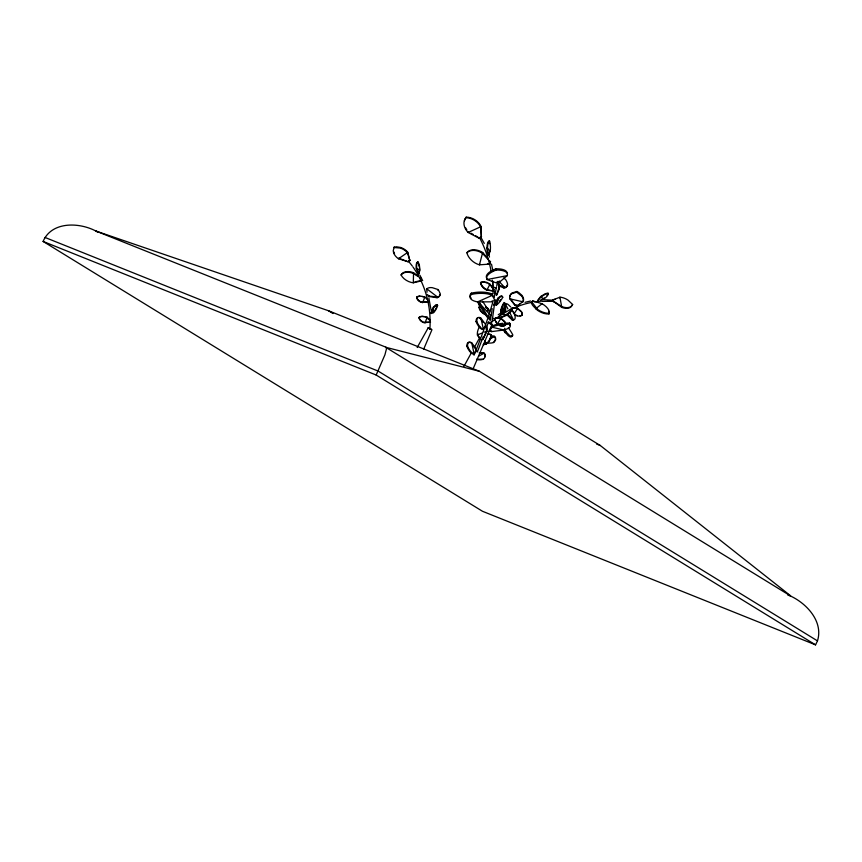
<?xml version="1.0" encoding="UTF-8"?>
<svg xmlns="http://www.w3.org/2000/svg" width="862" height="862" viewBox="0 0 862 862"><rect width="100%" height="100%" fill="white"/><g stroke="black" fill="none" stroke-linecap="round" stroke-linejoin="round"><path stroke-width="1.29" d="M430.623 313.412L433.457 307.077L436.097 304.642L437.713 305.374L436.808 307.766A6.993 2.284 -63.7 0 1 433.457 312.766L430.935 313.563L433.909 307.292L437.056 304.792M494.863 301.291L492.062 321.709M485.231 354.864L485.123 355.78A8.609 4.45 -20.5 0 1 484.724 356.749M495.585 338.119L495.488 339.035A8.609 4.45 -20.5 0 1 494.4 340.996M483.226 344.606L486.955 343.119A8.695 5.528 -62.6 0 0 490.413 337.656L490.984 334.607L490.866 337.904A8.695 5.528 -62.6 0 1 487.407 343.367L483.614 344.811M489.39 317.184L489.131 319.306L490.64 315.352L480.231 304.081A17.262 2.705 55.4 0 1 479.1 301.808M488.571 322.377L489.745 323.638M547.92 293.91L548.038 293.231A6.594 2.715 -32.2 0 0 545.032 293.867L540.625 296.528L537.759 300.321M548.038 293.231L548.167 294.341A6.874 2.823 -32.2 0 1 543.534 299.125L540.496 300.278M490.058 321.063L491.092 316.031A116.585 103.214 -73.2 0 0 492.191 308.618M487.935 258.395L482.677 252.501A13.9 9.708 35 0 0 467.355 252.113L466.902 252.76A13.9 9.708 35 0 0 479.434 264.828L489.702 264.095L490.564 261.337M418.512 274.138L419.999 270.172L419.363 265.108A6.594 2.467 79.7 0 0 418.038 261.983L417.1 262.382A6.874 2.564 79.7 0 0 416.26 268.254L418.512 274.138L419.169 271.562M817.478 640.886C823.425 621.976 807.382 604.219 791.435 596.461L600.329 445.535L479.401 371.274L328.433 310.719L95.79 230.994C79.185 222.224 51.623 221.232 43.1 241.435L482.483 511.274L815.549 644.862L817.478 640.886L378.095 371.048L45.029 237.459M480.813 237.233L479.563 237.761L480.791 237.179L484.293 243.386M504.259 306.376L504.389 307.766L502.427 312.109M496.34 295.213L498.624 288.996A10.01 4.612 82.6 0 0 498.225 283.253M493.614 304.792L498.204 297.961A8.06 2.295 -55.5 0 1 502.223 297.013L502.729 297.368A8.06 2.295 -55.5 0 1 496.501 304.976L493.969 305.04L498.71 298.317A8.06 2.295 -55.5 0 1 502.729 297.368M497.46 300.181L498.204 297.961L498.71 298.317L496.501 304.976L495.995 304.62A8.06 2.295 -55.5 0 0 496.846 303.984M516.694 292.164L516.931 291.453L518.827 292.563L521.833 295.257A11.788 7.165 19.4 0 1 523.331 301.107L517.663 305.838L515.045 305.256L509.83 298.845A11.788 7.165 19.4 0 1 511.64 293.748L516.694 292.164L521.585 295.978M515.045 305.256L510.81 299.082M517.663 305.838L519.667 303.93M436.991 304.749L436.355 307.54M498.936 283.156A10.01 4.612 82.6 0 1 499.335 288.91L496.62 295.321M486.006 329.025L488.495 321.903M488.495 254.301L489.584 251.273M394.203 246.909L393.234 250.713A11.4 8.178 24.4 0 0 398.481 258.762L408.071 261.757L409.859 260.593L407.801 252.318A11.432 8.2 24.4 0 0 400.593 247.459L396.261 246.758L393.923 247.513L400.302 248.062A11.432 8.2 24.4 0 1 407.521 252.922L409.859 260.593M483.313 336.439L477.332 352.019M416.745 297.142L417.025 298.144A6.573 4.709 20 0 0 421.496 302.056L428.177 301.948L421.367 302.411A6.573 4.709 20 0 1 416.896 298.5L416.745 297.142A6.939 4.967 20 0 1 419.848 295.946L424.847 296.981L427.832 300.095M422.628 302.767L424.847 296.981M419.115 317.399L419.395 318.39A6.573 4.709 20 0 0 423.867 322.302L430.537 322.194L423.727 322.657A6.573 4.709 20 0 1 419.255 318.746L419.115 317.399A6.939 4.967 20 0 1 422.218 316.192L427.207 317.227L430.203 320.341M424.998 323.013L427.207 317.227M510.132 325.588L510.261 323.843L509.517 323.067L504.981 323.121M488.56 255.303L490.198 251.251A8.06 2.306 88.5 0 0 489.616 241.112L489.002 241.123A8.06 2.306 88.5 0 0 486.944 247.739C486.448 248.719 488.258 257.221 488.043 254.602L487.558 247.728A8.06 2.306 88.5 0 1 489.616 241.112M474.025 355.252L475.415 351.815A144.73 19.955 -64.7 0 0 493.29 300.418M502.072 311.947L503.451 308.661M423.705 349.132L431.959 329.726L428.198 327.84L417.208 347.505M472.958 369.248L492.03 324.349L488.129 322.42M407.801 252.318L398.481 258.762L398.772 258.158L408.071 261.757M815.549 644.862L376.166 375.024L384.926 354.799L386.467 348.873L386.176 347.289L95.79 230.994L98.074 232.406M481.244 339.962L483.022 339.197L486.922 331.471A10.01 6.314 -58.2 0 0 486.674 326.741M553.016 300.429L553.21 301.355L547.585 301.344M532.554 301.355L532.813 300.849L542.036 303.715A11.702 5.883 27.9 0 1 549.353 313.197L548.986 313.94A11.454 5.765 27.9 0 1 537.338 310.201C535.711 308.176 528.546 303.058 532.813 300.849M535.625 308.865L542.036 303.715L541.659 304.437M494.572 319.263L497.212 324.155L494.572 319.263L495.391 317.959L501.016 318.261L504.809 321.645A6.939 5.722 28.2 0 1 505.52 325.071L504.335 325.825A6.573 5.431 28.2 0 1 499.421 325.556M495.391 317.959L500.865 318.541L504.669 321.925A6.939 5.722 28.2 0 1 505.38 325.34M501.016 318.261L497.212 324.155M511.263 309.232L512.093 307.928L517.706 308.24L521.499 311.613A6.939 5.722 28.2 0 1 522.221 315.039L521.025 315.804A6.573 5.431 28.2 0 1 514.959 314.921L511.36 309.038L515.099 314.641A6.573 5.431 28.2 0 0 517.502 315.654M514.054 313.854L517.706 308.24M512.093 307.928L517.566 308.51L521.359 311.893A6.939 5.722 28.2 0 1 522.081 315.32M493.829 289.503L489.982 284.212A8.06 5.237 33.2 0 0 480.802 282.391L480.533 282.801A8.06 5.237 33.2 0 0 486.836 290.192L493.075 290.893L493.646 289.783M487.31 310.956L488.452 308.736A8.06 5.237 33.2 0 0 485.759 307.131M421.249 280.937L413.307 282.801L411.185 282.413A11.454 7.338 26.5 0 1 401.089 274.989L401.433 274.342M418.49 276.411L413.555 272.726L413.307 282.801L413.641 282.143M421.464 278.62L413.21 273.373A11.702 7.489 26.5 0 0 401.099 275M555.16 299.254L552.951 299.944L559.934 297.185A11.432 6.734 30.2 0 1 567.972 300.073L572.627 304.491L570.612 307.271A11.4 6.713 30.2 0 1 561.776 307.432L553.253 301.237L542.026 301.409M463.928 366.361L471.546 352.493M474.725 346.707L479.8 337.462M553.393 301.84L553.21 299.48M559.557 297.853L559.934 297.185L561.776 307.422M572.249 305.159L572.627 304.491M428.209 295.989L437.476 296.991A11.788 5.56 29.5 0 0 440.267 293.748L438.305 289.621L432.325 287.682A11.788 5.56 29.5 0 0 426.905 288.91L426.485 289.621A11.788 5.56 29.5 0 1 427.38 288.921M437.885 290.343L438.305 289.621M428.899 296.528L437.056 297.713L437.476 296.991L426.905 288.91L427.013 292.218M504.55 302.971L504.011 302.497L502.826 304.577A6.993 1.81 -67.4 0 0 500.725 310.535L501.307 313.779L501.199 310.74A6.993 1.81 -67.4 0 1 503.3 304.782L504.809 302.821L504.389 307.766L500.725 310.535M465.857 217.741L466.234 217.138A13.9 10.678 32.3 0 1 481.125 226.555L481.341 237.072L478.841 238.117L468.131 232.481A13.9 10.678 32.3 0 1 465.857 217.741A13.9 10.678 32.3 0 1 480.737 227.159L481.341 237.072M468.519 231.878L468.131 232.481L481.125 226.555M478.841 238.117L481.599 236.651M492.859 288.748L489.982 284.212L486.836 290.192M479.283 306.915A8.06 5.237 33.2 0 0 485.575 314.296L485.306 314.716A8.06 5.237 33.2 0 1 479.013 307.325L479.283 306.915A8.06 5.237 33.2 0 1 480.339 306.495M493.075 290.893L487.105 289.772A8.06 5.237 33.2 0 1 480.802 282.391M488.194 309.146L489.993 310.848M499.389 317.862L498.936 317.41L500.93 314.404M503.128 323.272L501.253 323.476A14.632 4.504 -5.2 0 0 492.008 326.105L489.271 331.062L491.609 331.611L503.914 330.017A14.643 4.504 -5.2 0 0 510.218 326.698L509.517 323.067M482.677 252.501L479.434 264.828L479.897 264.171M489.702 264.095L490.015 263.653L487.483 263.783M489.271 331.062L492.094 327.215A14.632 4.504 -5.2 0 1 501.339 324.586L509.604 324.177M428.005 327.851L429.61 328.799M537.942 300.612L540.873 296.959L545.29 294.287A6.594 2.715 -32.2 0 1 548.286 293.662M498.926 285.915L503.871 287.973L504.55 287.197A13.9 5.291 41 0 0 505.595 279.482A13.9 5.291 41 0 0 503.44 277.952M479.294 317.884A10.01 4.041 68.4 0 1 480.274 318.466L480.953 318.197L485.36 324.144L485.834 326.321L482.688 329.424A10.01 4.041 68.4 0 1 476.05 321.612A10.01 4.041 68.4 0 1 477.591 317.776M482.688 329.424L485.834 326.321M470.049 342.526A10.01 4.041 68.4 0 0 466.805 346.265A10.01 4.041 68.4 0 0 473.443 354.077L476.115 351.157M408.803 261.014L408.577 261.434A95.316 87.008 -74.8 0 1 412.262 265.981M571.991 305.665L570.978 306.603A11.4 6.713 30.2 0 1 562.153 306.753L553.652 301.377M494.335 319.791L489.928 323.487L491.642 323.8L490.92 323.595M495.962 268.804A17.262 6.777 -11.6 0 0 486.814 278.286L487.073 279.536L495.758 282.682L499.766 281.917L507.276 275.635A17.262 6.777 -11.6 0 0 496.221 270.054L495.962 268.804A17.262 6.777 -11.6 0 1 507.179 273.017M492.288 319.22L493.333 318.347M521.499 302.519L523.331 301.107M418.038 261.983L417.596 262.285A6.874 2.564 79.7 0 0 416.755 268.157L418.857 274.062M487.763 316.591L487.073 317.065L479.11 304.857A17.262 2.705 55.4 0 1 477.979 302.584M501.21 317.593L506.748 315.266L510.94 311.602A8.189 3.06 -27.9 0 0 511.468 309.393L511.188 308.833A8.189 3.06 -27.9 0 1 510.66 311.053L506.479 314.716L499.906 317.669L498.936 317.41M409.041 260.83L410.053 260.184M498.258 314.749L503.354 311.516M509.701 312.475L513.289 319.554L507.233 314.091L506.554 314.468L512.308 320.104L513.289 319.554A14.158 3.739 62.1 0 0 514.948 315.298M489.95 338.906L494.292 336.579L495.575 337.839M478.507 356.221L483.927 353.323L485.209 354.584M522.221 315.039L521.165 315.524A6.573 5.431 28.2 0 1 520.001 315.794M505.52 325.071L504.475 325.545A6.573 5.431 28.2 0 1 499.572 325.276M471.331 293.145L471.439 294.427A17.262 6.508 -5 0 0 477.537 301.905L492.213 295.364L492.105 294.093A17.262 6.508 -5 0 0 471.331 293.145A17.262 6.508 -5 0 0 471.191 298.144M409.159 260.755L408.696 261.466M481.912 333.088L477.419 335.027L480.188 338.798M484.153 332.118L486.922 331.471M541.282 299.523L543.275 298.694A6.874 2.823 -32.2 0 0 544.385 297.972M497.589 281.443C495.424 283.221 500.488 283.038 498.02 281.432M476.05 321.612L476.729 321.343A10.01 4.041 68.4 0 1 480.953 318.197L483.366 329.155A10.01 4.041 68.4 0 1 476.729 321.343M471.029 343.108L471.708 342.839L476.115 348.798L476.589 350.963L473.443 354.077M466.805 346.265L467.484 345.985A10.01 4.041 68.4 0 1 471.708 342.839L474.122 353.808A10.01 4.041 68.4 0 1 467.484 345.985M491.965 324.371L491.049 324.047M490.586 335.792L494.874 336.589L495.682 339.585A8.609 4.45 -20.5 0 1 493.657 342.516L492.094 342.893A8.157 4.224 -20.5 0 1 486.911 342.483M480.22 352.536L484.509 353.334L485.317 356.329A8.609 4.45 -20.5 0 1 483.291 359.26L481.729 359.626A8.157 4.224 -20.5 0 1 476.546 359.228M525.023 302.314L530.636 301M414.945 281.874L421.486 280.484M416.26 268.254L419.503 270.28L419.385 267.77M507.276 275.635L487.073 279.536A17.262 6.777 -11.6 0 1 496.221 270.054M510.164 309.641L511.468 309.393M493.667 286.906L492.967 287.003A10.01 4.612 82.6 0 1 493.107 281.443M498.624 288.996L499.335 288.91M516.931 291.453L511.888 293.026A11.788 7.165 19.4 0 0 509.905 296.657M487.924 333.95L491.437 334.855M486.944 247.739L490.198 251.251M541.972 299.62L553.275 300.213M477.537 301.905L492.148 301.829L492.073 300.957M490.737 336.234L494.292 336.579L494.098 336.04M479.197 352.86L483.927 353.323L483.733 352.773M431.388 329.187L430.041 329.295M424.61 316.699L422.078 316.548A6.939 4.967 20 0 0 420.915 316.774M489.508 334.111L490.543 334.337M509.83 298.845L523.094 301.819A11.788 7.165 19.4 0 0 521.585 295.978M515.207 304.76L517.836 305.342M503.914 330.017L492.094 327.215L492.008 326.105M479.401 371.274L385.648 347.257L790.282 595.761M501.598 313.402L506.748 315.266M422.251 296.453L423.511 296.808M496.361 288.199L492.967 287.003L495.144 293.791M499.001 285.096L504.55 287.197L498.979 281.346M596.579 444.027L600.329 445.535M43.1 241.435L376.166 375.024M787.685 594.952L790.185 595.954M425.882 317.054L429.912 320.416M433.457 307.077L432.993 312.54A6.993 2.284 -63.7 0 0 434.405 310.923M486.254 344.294L484.541 340.555M470.867 233.171L473.216 234.464M475.576 235.757L477.925 237.061M479.584 237.815L479.649 237.847A116.585 103.214 -73.2 0 1 487.407 256.413M553.081 301.312L553.21 301.355A95.111 84.174 -73.4 0 0 549.902 301.053M328.433 310.719L333.001 313.52M480.587 339.035L477.419 335.027A10.01 6.314 -58.2 0 1 479.746 326.45M483.022 339.197L486.394 331.148A10.01 6.314 -58.2 0 0 486.513 327.819M427.089 294.427L429.19 296.022M510.735 306.98L508.084 304.458A14.158 3.739 62.1 0 0 505.509 304.211L504.529 304.76A14.158 3.739 62.1 0 1 506.016 304.437M490.252 261.789L482.224 253.148A13.9 9.708 35 0 0 466.902 252.76M483.442 309.555L479.11 304.857L480.231 304.081L487.849 316.537M480.274 318.466L483.345 322.377M472.57 345.069L475.641 348.981M504.518 330.114L509.086 335.006A14.191 3.373 55.9 0 0 512.782 334.812A14.525 3.448 55.9 0 0 508.343 327.797M502.934 329.715L508.16 335.663A14.191 3.373 55.9 0 0 511.856 335.469M531.617 301.732L537.705 309.48A11.454 5.765 27.9 0 0 549.363 313.218M543.275 298.694L540.625 296.528M492.105 294.093L493.829 297.433M419.913 275.237L422.671 280.646M507.901 308.93L505.509 304.211L505.692 311.053L505.013 311.43L504.626 306.096M504.658 328.314L506.016 332.085L505.1 332.743L504.195 330.232M493.463 341.977L493.657 342.516M483.097 358.711L483.291 359.26M488.323 253.6L489.519 257.048M419.169 266.477L418.867 265.205A6.594 2.467 79.7 0 0 418.49 264.02M428.845 298.015L431.14 310.309M491.491 264.128L493.042 271.368M499.583 281.055L499.766 281.917M494.982 299.664L495.057 300.536L492.213 295.364A17.262 6.508 -5 0 0 471.439 294.427M491.609 331.611L491.555 330.846M412.952 266.94A95.316 87.008 -74.8 0 1 418.587 275.991M419.697 278.103A95.316 87.008 -74.8 0 1 429.89 329.273M497.234 317.647A95.111 84.174 -73.4 0 1 512.47 308.639M514.603 307.691A95.111 84.174 -73.4 0 1 530.97 302.54M534.3 301.937A95.111 84.174 -73.4 0 1 540.991 301.172M487.763 257.566A116.585 103.214 -73.2 0 1 490.952 270.485M492.385 280.172A116.585 103.214 -73.2 0 1 493.086 293.716M497.309 282.704A144.73 19.955 -64.7 0 1 496.749 285.915M496.534 287.046A144.73 19.955 -64.7 0 1 494.195 297.078M466.816 229.852A13.9 10.678 32.3 0 1 465.523 227.665M464.478 220.931A13.9 10.678 32.3 0 1 466.234 217.138M479.013 307.325A8.06 5.237 33.2 0 1 480.069 306.904M485.489 307.54A8.06 5.237 33.2 0 1 486.89 308.251M435.752 308.736A6.993 2.284 -63.7 0 1 435.094 309.878M439.846 294.47A11.788 5.56 29.5 0 1 437.056 297.713M401.444 274.353A11.702 7.489 26.5 0 1 413.555 272.726M547.575 294.675A6.874 2.823 -32.2 0 1 547.025 295.494M502.772 312.464A8.534 3.189 -27.9 0 1 505.52 310.773M418.975 317.755A6.939 4.967 20 0 1 419.859 317.173M482.494 301.258A17.262 2.705 55.4 0 1 488.7 311.182M513.795 319.791A14.158 3.739 62.1 0 1 512.308 320.114M416.605 297.509A6.939 4.967 20 0 1 419.719 296.302M480.533 282.801A8.06 5.237 33.2 0 1 484.164 282.23M485.586 282.51A8.06 5.237 33.2 0 1 487.019 283.016M488.409 283.727A8.06 5.237 33.2 0 1 489.713 284.622M417.542 262.08A6.594 2.467 79.7 0 1 418.038 262.964M489.002 241.123A8.06 2.306 88.5 0 1 489.573 243.709M481.535 359.088A8.157 4.224 -20.5 0 1 477.386 359.066M477.947 335.35A10.01 6.314 -58.2 0 1 477.871 333.756M548.62 311.322A11.702 5.883 27.9 0 1 548.975 313.93M500.628 299.653A8.06 2.295 -55.5 0 1 499.701 300.924M506.921 285.268A13.9 5.291 41 0 1 503.871 287.973M394.516 253.579A11.4 8.178 24.4 0 1 393.805 251.844"/></g></svg>
